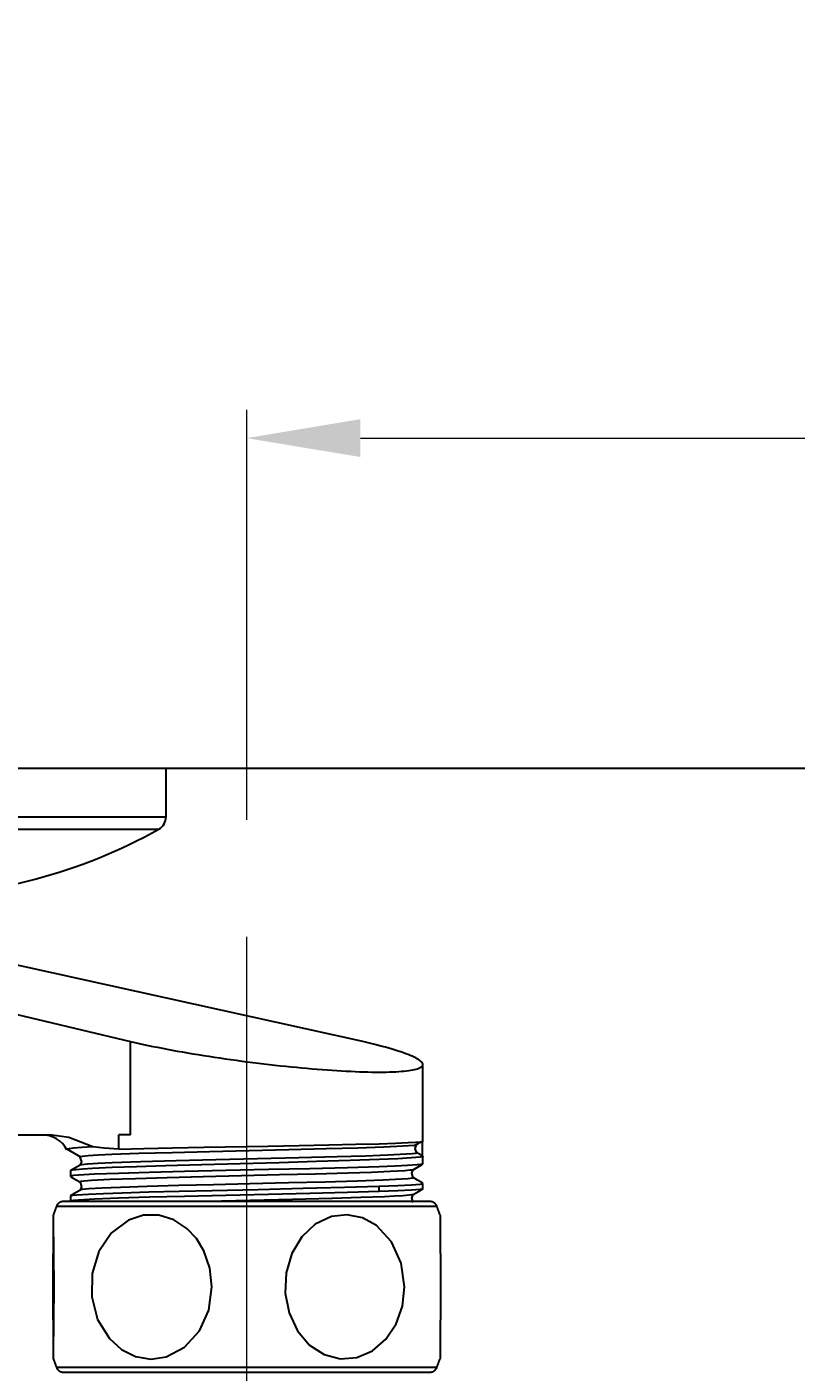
# Model space of a CAD drawing. Extents: x 5051 to 8526, y -300 to 2247.
# Drawn here: x 5888.6 to 5942.7, y 2012.5 to 2107.2 of the extents above; entities that cross this region are included whole.
import ezdxf

# ---------------------------------------------------------------- set-up
doc = ezdxf.new("R2010")
doc.units = 0
doc.header["$LTSCALE"] = 4
doc.header["$MEASUREMENT"] = 0
doc.header["$PDMODE"] = 3
doc.header["$PDSIZE"] = -10
doc.linetypes.add('CENTER2', pattern=[28.575, 19.05, -3.175, 3.175, -3.175])
doc.layers.get('0').update_dxf_attribs({"linetype": 'CONTINUOUS'})
doc.layers.get('DEFPOINTS').update_dxf_attribs({"linetype": 'CONTINUOUS'})
doc.layers.add('1', color=7, linetype='CONTINUOUS', true_color=0xffffff)
doc.layers.add('Cneter', color=1, linetype='CENTER2', lineweight=13)
doc.styles.add('Daelim Dimension', font='NanumGothic.ttf')
doc.dimstyles.new('DEFAULT', dxfattribs={"dimscale": 2, "dimtxt": 2, "dimasz": 2, "dimexe": 0, "dimexo": 2, "dimgap": 1, "dimtad": 1, "dimdec": 1, "dimzin": 9, "dimdsep": 46, "dimtxsty": 'Daelim Dimension', "dimcen": 0.5, "dimclrd": 252, "dimclre": 252, "dimclrt": 3, "dimadec": 1, "dimazin": 0, "dimtfac": 1, "dimtdec": 1, "dimtix": 1, "dimtmove": 0, "dimatfit": 3, "dimfxl": 1, "dimtolj": 1, "dimtzin": 1, "dimlwd": 9, "dimlwe": 9, "dimarcsym": 0})

# ---------------------------------------------------------------- blocks, each defined once
blk = doc.blocks.new('*D9')
at = {"color": 5, "lineweight": 9, "ltscale": 0.5, "transparency": 16777216}
for p, q in [((5904.045, 2051.371), (5904.045, 2080.238)), ((6054.044, 2047.146), (6054.044, 2080.238)), ((5912.045, 2078.238), (6046.044, 2078.238))]:
    blk.add_line(p, q, dxfattribs=at)
at = {"color": 5, "ltscale": 0.5, "transparency": 16777216}
for points in [[(5912.045, 2079.571), (5912.045, 2076.905), (5904.045, 2078.238)], [(6046.044, 2079.571), (6046.044, 2076.905), (6054.044, 2078.238)]]:
    blk.add_solid(points, dxfattribs=at)
at = {"layer": 'DEFPOINTS', "color": 0, "ltscale": 0.5, "transparency": 16777216}
for p in [(6054.044, 2078.238), (5904.045, 2047.371), (6054.044, 2043.146)]:
    blk.add_point(p, dxfattribs=at)
at = {"color": 7, "ltscale": 0.5, "transparency": 16777216, "insert": (5979.045, 2091.096), "char_height": 20, "attachment_point": 5, "style": 'Daelim Dimension'}
blk.add_mtext('\\A1;150', dxfattribs=at)
blk = doc.blocks.new('*D18')
at = {"color": 5, "lineweight": 9, "ltscale": 0.5, "transparency": 16777216}
for p, q in [((5868.371, 2084.861), (5868.371, 2129.673)), ((6085.256, 2084.861), (6085.256, 2129.673)), ((5876.371, 2127.673), (6077.256, 2127.673))]:
    blk.add_line(p, q, dxfattribs=at)
at = {"color": 5, "ltscale": 0.5, "transparency": 16777216}
for points in [[(5876.371, 2129.007), (5876.371, 2126.34), (5868.371, 2127.673)], [(6077.256, 2129.007), (6077.256, 2126.34), (6085.256, 2127.673)]]:
    blk.add_solid(points, dxfattribs=at)
at = {"layer": 'DEFPOINTS', "color": 0, "ltscale": 0.5, "transparency": 16777216}
for p in [(6085.256, 2127.673), (5868.371, 2080.861), (6085.256, 2080.861)]:
    blk.add_point(p, dxfattribs=at)
at = {"color": 7, "ltscale": 0.5, "transparency": 16777216, "insert": (5976.813, 2140.575), "char_height": 20, "attachment_point": 5, "style": 'Daelim Dimension'}
blk.add_mtext('\\A1;150~230', dxfattribs=at)

msp = doc.modelspace()

# ---------------------------------------------------------------- linework, layer by layer
at = {"ltscale": 0.5}
msp.add_line((5750.029, 2055.005), (7342.858, 2055.005), dxfattribs=at)
at = {"layer": '1', "color": 7, "linetype": 'Continuous'}
for p, q in [((5868.371, 2055.005), (5898.371, 2055.005)), ((5898.371, 2051.585), (5898.371, 2055.005)), ((5868.371, 2051.585), (5898.371, 2051.585)), ((5868.371, 2050.713), (5897.86, 2050.713)), ((5865.925, 2042.939), (5895.879, 2035.764)), ((5912.209, 2035.764), (5879.719, 2042.939)), ((5895.879, 2029.205), (5895.879, 2035.764)), ((5916.444, 2028.747), (5916.444, 2034.151)), ((5861.654, 2029.205), (5890.168, 2029.205)), ((5895.879, 2029.205), (5895.05, 2029.205)), ((5895.05, 2028.196), (5895.05, 2029.205)), ((5916.41, 2027.72), (5916.41, 2028.764)), ((5916.444, 2027.156), (5916.444, 2027.693)), ((5891.644, 2026.67), (5891.644, 2026.281)), ((5913.377, 2025.205), (5913.377, 2025.586)), ((5916.444, 2025.405), (5916.444, 2025.785)), ((5890.666, 2024.187), (5890.666, 2024.187)), ((5890.666, 2024.187), (5917.423, 2024.187)), ((5891.132, 2024.505), (5891.132, 2024.505)), ((5916.957, 2024.505), (5891.132, 2024.505)), ((5891.644, 2024.909), (5891.644, 2024.531)), ((5890.668, 2012.823), (5890.666, 2012.823)), ((5917.423, 2012.823), (5890.668, 2012.823)), ((5891.132, 2012.505), (5891.133, 2012.505)), ((5891.133, 2012.505), (5916.957, 2012.505))]:
    msp.add_line(p, q, dxfattribs=at)
for points in [[(5895.879, 2035.764, 0), (5896.176, 2035.697, 0), (5896.481, 2035.63, 0), (5896.794, 2035.563, 0), (5897.113, 2035.496, 0), (5897.44, 2035.429, 0), (5897.773, 2035.363, 0), (5898.112, 2035.297, 0), (5898.457, 2035.231, 0), (5898.807, 2035.166, 0), (5899.163, 2035.102, 0), (5899.523, 2035.038, 0), (5899.888, 2034.975, 0), (5900.257, 2034.913, 0), (5900.63, 2034.851, 0), (5901.006, 2034.791, 0), (5901.385, 2034.731, 0), (5901.767, 2034.673, 0), (5902.151, 2034.615, 0), (5902.537, 2034.559, 0), (5902.924, 2034.504, 0), (5903.312, 2034.45, 0), (5903.702, 2034.398, 0), (5904.091, 2034.346, 0), (5904.481, 2034.297, 0), (5904.87, 2034.248, 0), (5905.258, 2034.201, 0), (5905.645, 2034.156, 0), (5906.03, 2034.112, 0), (5906.414, 2034.07, 0), (5906.795, 2034.03, 0), (5907.173, 2033.991, 0), (5907.549, 2033.954, 0), (5907.921, 2033.919, 0), (5908.289, 2033.885, 0), (5908.653, 2033.854, 0), (5909.012, 2033.824, 0), (5909.366, 2033.796, 0), (5909.715, 2033.771, 0), (5910.059, 2033.747, 0), (5910.397, 2033.725, 0), (5910.728, 2033.705, 0), (5911.053, 2033.687, 0), (5911.371, 2033.672, 0), (5911.681, 2033.658, 0), (5911.984, 2033.646, 0), (5912.28, 2033.637, 0), (5912.567, 2033.63, 0), (5912.845, 2033.624, 0), (5913.115, 2033.621, 0), (5913.377, 2033.62, 0)], [(5913.377, 2033.62, 0), (5913.628, 2033.621, 0), (5913.871, 2033.624, 0), (5914.104, 2033.63, 0), (5914.326, 2033.637, 0), (5914.539, 2033.646, 0), (5914.741, 2033.658, 0), (5914.933, 2033.672, 0), (5915.114, 2033.687, 0), (5915.284, 2033.705, 0), (5915.443, 2033.725, 0), (5915.591, 2033.747, 0), (5915.727, 2033.771, 0), (5915.852, 2033.796, 0), (5915.965, 2033.824, 0), (5916.066, 2033.854, 0), (5916.156, 2033.885, 0), (5916.233, 2033.919, 0), (5916.299, 2033.954, 0), (5916.352, 2033.991, 0), (5916.394, 2034.03, 0), (5916.423, 2034.07, 0), (5916.439, 2034.112, 0), (5916.444, 2034.156, 0), (5916.437, 2034.201, 0), (5916.417, 2034.248, 0), (5916.385, 2034.297, 0), (5916.34, 2034.346, 0), (5916.284, 2034.398, 0), (5916.216, 2034.45, 0), (5916.135, 2034.504, 0), (5916.043, 2034.559, 0), (5915.939, 2034.615, 0), (5915.823, 2034.673, 0), (5915.695, 2034.731, 0), (5915.556, 2034.791, 0), (5915.406, 2034.851, 0), (5915.244, 2034.913, 0), (5915.071, 2034.975, 0), (5914.888, 2035.038, 0), (5914.693, 2035.102, 0), (5914.489, 2035.166, 0), (5914.274, 2035.231, 0), (5914.048, 2035.297, 0), (5913.813, 2035.363, 0), (5913.569, 2035.429, 0), (5913.315, 2035.496, 0), (5913.051, 2035.563, 0), (5912.779, 2035.63, 0), (5912.498, 2035.697, 0), (5912.209, 2035.764, 0)], [(5893.227, 2028.363, 0), (5891.538, 2029.006, 0), (5890.168, 2029.205, 0)], [(5891.346, 2028.232, 0), (5892.341, 2027.655, 0)], [(5893.226, 2028.363, 0), (5892.442, 2028.312, 0), (5891.869, 2028.262, 0), (5891.551, 2028.219, 0), (5891.424, 2028.187, 0)], [(5916.01, 2027.916, 0), (5915.891, 2027.89, 0), (5915.724, 2027.87, 0), (5915.27, 2027.833, 0), (5913.985, 2027.768, 0), (5912.38, 2027.709, 0), (5910.413, 2027.651, 0), (5907.725, 2027.581, 0), (5904.818, 2027.512, 0), (5901.874, 2027.442, 0), (5899.073, 2027.373, 0), (5896.591, 2027.303, 0), (5894.577, 2027.234, 0), (5893.567, 2027.188, 0), (5892.843, 2027.142, 0), (5892.456, 2027.102, 0), (5892.363, 2027.084, 0), (5892.324, 2027.07, 0)], [(5915.835, 2028.46, 0), (5915.049, 2028.397, 0), (5913.703, 2028.334, 0), (5911.868, 2028.271, 0), (5909.64, 2028.208, 0), (5907.009, 2028.142, 0), (5904.221, 2028.076, 0), (5901.432, 2028.01, 0), (5898.798, 2027.944, 0), (5896.467, 2027.878, 0), (5894.567, 2027.811, 0), (5893.603, 2027.768, 0), (5892.896, 2027.724, 0), (5892.499, 2027.686, 0), (5892.342, 2027.656, 0)], [(5895.05, 2028.196, 0), (5894.027, 2028.254, 0), (5893.227, 2028.363, 0)], [(5895.05, 2028.196, 0), (5896.816, 2028.24, 0), (5898.834, 2028.283, 0), (5901.032, 2028.327, 0), (5905.533, 2028.412, 0), (5907.741, 2028.454, 0), (5909.836, 2028.496, 0), (5911.727, 2028.539, 0), (5913.377, 2028.58, 0)], [(5913.377, 2028.58, 0), (5914.511, 2028.616, 0), (5915.402, 2028.652, 0), (5915.913, 2028.679, 0), (5916.257, 2028.707, 0)], [(5915.836, 2028.461, 0), (5916.242, 2028.698, 0)], [(5916.011, 2027.917, 0), (5915.904, 2028.24, 0), (5915.997, 2028.49, 0)], [(5916.006, 2027.952, 0), (5915.927, 2028.099, 0), (5915.905, 2028.229, 0)], [(5916.006, 2028.53, 0), (5916.233, 2028.661, 0), (5916.41, 2028.764, 0)], [(5916.006, 2028.53, 0), (5916.027, 2028.52, 0), (5916.032, 2028.515, 0), (5916.032, 2028.51, 0)], [(5916.413, 2027.719, 0), (5916.023, 2027.945, 0)], [(5916.3, 2028.712, 0), (5916.435, 2028.738, 0), (5916.442, 2028.743, 0), (5916.444, 2028.747, 0)], [(5892.324, 2027.07, 0), (5891.634, 2026.671, 0)], [(5913.377, 2026.955, 0), (5911.132, 2026.889, 0), (5908.491, 2026.82, 0), (5905.582, 2026.753, 0), (5902.583, 2026.686, 0), (5899.678, 2026.618, 0), (5897.178, 2026.556, 0), (5895.027, 2026.49, 0), (5893.344, 2026.429, 0), (5892.209, 2026.365, 0), (5891.866, 2026.332, 0), (5891.68, 2026.301, 0), (5891.653, 2026.291, 0), (5891.646, 2026.286, 0), (5891.644, 2026.281, 0)], [(5913.377, 2027.46, 0), (5911.338, 2027.386, 0), (5908.961, 2027.315, 0), (5906.333, 2027.242, 0), (5903.594, 2027.17, 0), (5900.887, 2027.097, 0), (5898.323, 2027.026, 0), (5896.299, 2026.962, 0), (5894.571, 2026.898, 0), (5893.196, 2026.834, 0), (5892.517, 2026.792, 0), (5892.026, 2026.751, 0), (5891.757, 2026.714, 0), (5891.657, 2026.685, 0)], [(5892.314, 2027.634, 0), (5892.414, 2027.311, 0), (5892.315, 2027.063, 0)], [(5916.444, 2027.693, 0), (5916.441, 2027.686, 0), (5916.432, 2027.679, 0), (5916.394, 2027.664, 0), (5916.243, 2027.635, 0), (5915.654, 2027.577, 0), (5914.686, 2027.517, 0), (5913.377, 2027.46, 0)], [(5916.434, 2027.144, 0), (5916.373, 2027.125, 0), (5916.287, 2027.11, 0), (5916.05, 2027.085, 0), (5915.367, 2027.04, 0), (5914.493, 2026.997, 0), (5913.377, 2026.955, 0)], [(5915.748, 2026.747, 0), (5916.115, 2026.959, 0), (5916.403, 2027.126, 0)], [(5891.683, 2026.254, 0), (5892.052, 2026.04, 0), (5892.342, 2025.873, 0)], [(5915.747, 2026.747, 0), (5915.662, 2026.723, 0), (5915.534, 2026.705, 0), (5915.174, 2026.671, 0), (5914.14, 2026.611, 0), (5912.824, 2026.558, 0), (5911.182, 2026.504, 0), (5908.893, 2026.441, 0), (5906.353, 2026.377, 0), (5903.691, 2026.313, 0), (5900.989, 2026.248, 0), (5898.455, 2026.183, 0), (5896.222, 2026.118, 0), (5894.417, 2026.053, 0), (5893.134, 2025.988, 0), (5892.584, 2025.942, 0), (5892.368, 2025.907, 0), (5892.342, 2025.896, 0), (5892.332, 2025.886, 0), (5892.334, 2025.879, 0)], [(5915.755, 2026.186, 0), (5915.757, 2026.179, 0), (5915.754, 2026.174, 0), (5915.747, 2026.169, 0), (5915.721, 2026.159, 0), (5915.407, 2026.113, 0), (5914.942, 2026.077, 0), (5913.643, 2026.011, 0), (5911.812, 2025.946, 0), (5909.551, 2025.88, 0), (5906.989, 2025.815, 0), (5904.262, 2025.749, 0), (5901.704, 2025.688, 0), (5899.26, 2025.627, 0), (5897.044, 2025.565, 0), (5895.164, 2025.504, 0), (5893.864, 2025.45, 0), (5892.94, 2025.396, 0), (5892.467, 2025.349, 0), (5892.366, 2025.328, 0), (5892.343, 2025.319, 0), (5892.334, 2025.312, 0)], [(5915.755, 2026.186, 0), (5915.658, 2026.507, 0), (5915.756, 2026.754, 0)], [(5916.442, 2025.791, 0), (5916.053, 2026.016, 0), (5915.748, 2026.192, 0)], [(5913.377, 2025.205, 0), (5911.132, 2025.139, 0), (5908.491, 2025.07, 0), (5905.582, 2025.004, 0), (5902.583, 2024.935, 0), (5899.678, 2024.868, 0), (5897.178, 2024.806, 0), (5895.027, 2024.74, 0), (5893.344, 2024.679, 0), (5892.209, 2024.615, 0), (5891.866, 2024.582, 0), (5891.68, 2024.551, 0), (5891.653, 2024.541, 0), (5891.646, 2024.536, 0), (5891.644, 2024.531, 0)], [(5892.341, 2025.318, 0), (5891.952, 2025.093, 0), (5891.646, 2024.916, 0)], [(5891.653, 2024.92, 0), (5891.722, 2024.942, 0), (5891.824, 2024.958, 0), (5892.104, 2024.986, 0), (5892.918, 2025.036, 0), (5893.965, 2025.083, 0), (5895.281, 2025.129, 0), (5897.156, 2025.182, 0), (5899.296, 2025.238, 0), (5901.608, 2025.293, 0), (5904.846, 2025.364, 0), (5908.028, 2025.439, 0), (5910.933, 2025.51, 0), (5913.377, 2025.586, 0)], [(5892.334, 2025.879, 0), (5892.432, 2025.558, 0), (5892.334, 2025.312, 0)], [(5913.377, 2025.586, 0), (5914.692, 2025.635, 0), (5915.654, 2025.684, 0), (5916.246, 2025.736, 0), (5916.395, 2025.761, 0), (5916.432, 2025.773, 0), (5916.441, 2025.779, 0), (5916.444, 2025.785, 0)], [(5916.444, 2025.406, 0), (5916.441, 2025.399, 0), (5916.431, 2025.392, 0), (5916.394, 2025.38, 0), (5916.244, 2025.355, 0), (5915.651, 2025.307, 0), (5914.685, 2025.256, 0), (5913.377, 2025.205, 0)], [(5915.748, 2024.997, 0), (5916.13, 2025.218, 0), (5916.431, 2025.392, 0)], [(5890.666, 2024.187, 0), (5890.662, 2024.175, 0), (5890.657, 2024.163, 0), (5890.652, 2024.151, 0), (5890.648, 2024.139, 0), (5890.643, 2024.127, 0), (5890.638, 2024.115, 0), (5890.634, 2024.103, 0), (5890.629, 2024.091, 0), (5890.625, 2024.079, 0), (5890.62, 2024.067, 0), (5890.616, 2024.055, 0), (5890.611, 2024.043, 0), (5890.606, 2024.031, 0), (5890.602, 2024.019, 0), (5890.597, 2024.007, 0), (5890.593, 2023.995, 0), (5890.588, 2023.983, 0), (5890.584, 2023.971, 0), (5890.579, 2023.959, 0), (5890.575, 2023.947, 0), (5890.57, 2023.935, 0), (5890.566, 2023.923, 0), (5890.561, 2023.911, 0), (5890.557, 2023.899, 0), (5890.552, 2023.887, 0), (5890.548, 2023.875, 0), (5890.544, 2023.863, 0), (5890.539, 2023.851, 0), (5890.535, 2023.839, 0), (5890.53, 2023.826, 0), (5890.526, 2023.814, 0), (5890.522, 2023.802, 0), (5890.517, 2023.79, 0), (5890.513, 2023.778, 0), (5890.509, 2023.766, 0), (5890.504, 2023.754, 0), (5890.5, 2023.742, 0), (5890.496, 2023.73, 0), (5890.491, 2023.718, 0), (5890.487, 2023.705, 0), (5890.483, 2023.693, 0), (5890.479, 2023.681, 0), (5890.474, 2023.669, 0), (5890.47, 2023.657, 0), (5890.466, 2023.645, 0), (5890.462, 2023.633, 0), (5890.457, 2023.621, 0), (5890.453, 2023.608, 0), (5890.449, 2023.596, 0), (5890.445, 2023.584, 0)], [(5891.132, 2024.505, 0), (5891.12, 2024.505, 0), (5891.108, 2024.504, 0), (5891.096, 2024.504, 0), (5891.084, 2024.503, 0), (5891.072, 2024.501, 0), (5891.06, 2024.5, 0), (5891.049, 2024.498, 0), (5891.037, 2024.496, 0), (5891.025, 2024.493, 0), (5891.013, 2024.491, 0), (5891.002, 2024.488, 0), (5890.99, 2024.485, 0), (5890.979, 2024.481, 0), (5890.967, 2024.477, 0), (5890.956, 2024.473, 0), (5890.945, 2024.469, 0), (5890.934, 2024.464, 0), (5890.923, 2024.459, 0), (5890.912, 2024.454, 0), (5890.902, 2024.449, 0), (5890.891, 2024.443, 0), (5890.881, 2024.437, 0), (5890.87, 2024.431, 0), (5890.86, 2024.425, 0), (5890.85, 2024.418, 0), (5890.84, 2024.411, 0), (5890.831, 2024.404, 0), (5890.821, 2024.397, 0), (5890.812, 2024.389, 0), (5890.803, 2024.381, 0), (5890.794, 2024.373, 0), (5890.785, 2024.365, 0), (5890.777, 2024.357, 0), (5890.768, 2024.348, 0), (5890.76, 2024.339, 0), (5890.752, 2024.33, 0), (5890.745, 2024.321, 0), (5890.737, 2024.312, 0), (5890.73, 2024.302, 0), (5890.723, 2024.292, 0), (5890.716, 2024.283, 0), (5890.71, 2024.273, 0), (5890.703, 2024.262, 0), (5890.697, 2024.252, 0), (5890.692, 2024.242, 0), (5890.686, 2024.231, 0), (5890.681, 2024.22, 0), (5890.676, 2024.209, 0), (5890.671, 2024.198, 0), (5890.666, 2024.187, 0)], [(5915.748, 2024.998, 0), (5915.705, 2024.982, 0), (5915.646, 2024.97, 0), (5915.487, 2024.949, 0), (5915.037, 2024.911, 0), (5914.464, 2024.877, 0), (5913.737, 2024.843, 0), (5912.087, 2024.782, 0), (5910.054, 2024.722, 0), (5907.277, 2024.65, 0), (5904.281, 2024.577, 0), (5901.27, 2024.505, 0)], [(5915.755, 2024.437, 0), (5915.658, 2024.757, 0), (5915.756, 2025.004, 0)], [(5917.422, 2024.187, 0), (5917.418, 2024.198, 0), (5917.413, 2024.209, 0), (5917.408, 2024.22, 0), (5917.402, 2024.231, 0), (5917.397, 2024.242, 0), (5917.391, 2024.252, 0), (5917.385, 2024.262, 0), (5917.379, 2024.273, 0), (5917.372, 2024.283, 0), (5917.366, 2024.292, 0), (5917.359, 2024.302, 0), (5917.351, 2024.312, 0), (5917.344, 2024.321, 0), (5917.336, 2024.33, 0), (5917.328, 2024.339, 0), (5917.32, 2024.348, 0), (5917.312, 2024.357, 0), (5917.303, 2024.365, 0), (5917.295, 2024.373, 0), (5917.286, 2024.381, 0), (5917.277, 2024.389, 0), (5917.267, 2024.397, 0), (5917.258, 2024.404, 0), (5917.248, 2024.411, 0), (5917.238, 2024.418, 0), (5917.228, 2024.425, 0), (5917.218, 2024.431, 0), (5917.208, 2024.437, 0), (5917.197, 2024.443, 0), (5917.187, 2024.449, 0), (5917.176, 2024.454, 0), (5917.165, 2024.459, 0), (5917.154, 2024.464, 0), (5917.143, 2024.469, 0), (5917.132, 2024.473, 0), (5917.121, 2024.477, 0), (5917.11, 2024.481, 0), (5917.098, 2024.485, 0), (5917.087, 2024.488, 0), (5917.075, 2024.491, 0), (5917.063, 2024.493, 0), (5917.052, 2024.496, 0), (5917.04, 2024.498, 0), (5917.028, 2024.5, 0), (5917.016, 2024.501, 0), (5917.004, 2024.503, 0), (5916.992, 2024.504, 0), (5916.98, 2024.504, 0), (5916.968, 2024.505, 0), (5916.956, 2024.505, 0)], [(5917.644, 2023.584, 0), (5917.639, 2023.596, 0), (5917.635, 2023.608, 0), (5917.631, 2023.621, 0), (5917.627, 2023.633, 0), (5917.623, 2023.645, 0), (5917.618, 2023.657, 0), (5917.614, 2023.669, 0), (5917.61, 2023.681, 0), (5917.606, 2023.693, 0), (5917.601, 2023.705, 0), (5917.597, 2023.718, 0), (5917.593, 2023.73, 0), (5917.588, 2023.742, 0), (5917.584, 2023.754, 0), (5917.58, 2023.766, 0), (5917.575, 2023.778, 0), (5917.571, 2023.79, 0), (5917.567, 2023.802, 0), (5917.562, 2023.814, 0), (5917.558, 2023.826, 0), (5917.554, 2023.839, 0), (5917.549, 2023.851, 0), (5917.545, 2023.863, 0), (5917.54, 2023.875, 0), (5917.536, 2023.887, 0), (5917.532, 2023.899, 0), (5917.527, 2023.911, 0), (5917.523, 2023.923, 0), (5917.518, 2023.935, 0), (5917.514, 2023.947, 0), (5917.509, 2023.959, 0), (5917.505, 2023.971, 0), (5917.5, 2023.983, 0), (5917.496, 2023.995, 0), (5917.491, 2024.007, 0), (5917.487, 2024.019, 0), (5917.482, 2024.031, 0), (5917.477, 2024.043, 0), (5917.473, 2024.055, 0), (5917.468, 2024.067, 0), (5917.464, 2024.079, 0), (5917.459, 2024.091, 0), (5917.455, 2024.103, 0), (5917.45, 2024.115, 0), (5917.445, 2024.127, 0), (5917.441, 2024.139, 0), (5917.436, 2024.151, 0), (5917.431, 2024.163, 0), (5917.427, 2024.175, 0), (5917.422, 2024.187, 0)], [(5890.445, 2023.584, 0), (5890.444, 2023.584, 0), (5890.444, 2023.583, 0), (5890.44, 2023.559, 0), (5890.428, 2023.182, 0), (5890.401, 2018.506, 0), (5890.428, 2013.828, 0), (5890.44, 2013.452, 0), (5890.444, 2013.428, 0), (5890.444, 2013.426, 0), (5890.445, 2013.426, 0)], [(5890.445, 2013.426, 0), (5890.445, 2013.426, 0), (5890.446, 2013.428, 0), (5890.449, 2013.452, 0), (5890.462, 2013.828, 0), (5890.488, 2018.505, 0), (5890.462, 2023.182, 0), (5890.449, 2023.558, 0), (5890.446, 2023.583, 0), (5890.445, 2023.584, 0), (5890.445, 2023.584, 0)], [(5899.845, 2022.614, 0), (5898.908, 2023.229, 0), (5897.863, 2023.547, 0), (5896.781, 2023.538, 0), (5895.74, 2023.205, 0), (5894.532, 2022.307, 0), (5893.649, 2021.002, 0), (5893.172, 2019.443, 0), (5893.141, 2017.792, 0), (5893.558, 2016.212, 0), (5894.387, 2014.865, 0), (5895.235, 2014.1, 0), (5896.228, 2013.606, 0), (5897.298, 2013.426, 0), (5898.369, 2013.575, 0), (5899.679, 2014.258, 0), (5900.715, 2015.406, 0), (5901.374, 2016.875, 0), (5901.599, 2018.507, 0)], [(5915.155, 2018.507, 0), (5914.921, 2020.175, 0), (5914.239, 2021.668, 0), (5913.172, 2022.815, 0), (5912.184, 2023.36, 0), (5911.105, 2023.581, 0), (5910.015, 2023.457, 0), (5908.874, 2022.922, 0), (5907.917, 2022.024, 0), (5907.218, 2020.849, 0), (5906.823, 2019.497, 0), (5906.757, 2018.07, 0), (5907.025, 2016.674, 0), (5907.61, 2015.417, 0), (5908.471, 2014.402, 0)], [(5917.644, 2023.584, 0), (5917.644, 2023.584, 0), (5917.645, 2023.583, 0), (5917.648, 2023.559, 0), (5917.661, 2023.182, 0), (5917.687, 2018.506, 0), (5917.661, 2013.828, 0), (5917.648, 2013.452, 0), (5917.645, 2013.428, 0), (5917.644, 2013.426, 0), (5917.644, 2013.426, 0)], [(5901.599, 2018.507, 0), (5901.455, 2019.817, 0), (5901.028, 2021.047, 0), (5900.508, 2021.901, 0), (5899.845, 2022.614, 0)], [(5908.471, 2014.402, 0), (5909.493, 2013.74, 0), (5910.635, 2013.44, 0), (5911.804, 2013.532, 0), (5912.902, 2014.008, 0), (5913.842, 2014.82, 0), (5914.557, 2015.897, 0), (5915.003, 2017.152, 0), (5915.155, 2018.507, 0)], [(5890.445, 2013.426, 0), (5890.449, 2013.414, 0), (5890.453, 2013.402, 0), (5890.457, 2013.389, 0), (5890.462, 2013.377, 0), (5890.466, 2013.365, 0), (5890.47, 2013.353, 0), (5890.474, 2013.341, 0), (5890.479, 2013.329, 0), (5890.483, 2013.317, 0), (5890.487, 2013.305, 0), (5890.491, 2013.292, 0), (5890.496, 2013.28, 0), (5890.5, 2013.268, 0), (5890.504, 2013.256, 0), (5890.509, 2013.244, 0), (5890.513, 2013.232, 0), (5890.517, 2013.22, 0), (5890.522, 2013.208, 0), (5890.526, 2013.196, 0), (5890.53, 2013.184, 0), (5890.535, 2013.172, 0), (5890.539, 2013.159, 0), (5890.544, 2013.147, 0), (5890.548, 2013.135, 0), (5890.552, 2013.123, 0), (5890.557, 2013.111, 0), (5890.561, 2013.099, 0), (5890.566, 2013.087, 0), (5890.57, 2013.075, 0), (5890.575, 2013.063, 0), (5890.579, 2013.051, 0), (5890.584, 2013.039, 0), (5890.588, 2013.027, 0), (5890.593, 2013.015, 0), (5890.597, 2013.003, 0), (5890.602, 2012.991, 0), (5890.606, 2012.979, 0), (5890.611, 2012.967, 0), (5890.615, 2012.955, 0), (5890.62, 2012.943, 0), (5890.625, 2012.931, 0), (5890.629, 2012.919, 0), (5890.634, 2012.907, 0), (5890.638, 2012.895, 0), (5890.643, 2012.883, 0), (5890.648, 2012.871, 0), (5890.652, 2012.859, 0), (5890.657, 2012.847, 0), (5890.662, 2012.835, 0), (5890.666, 2012.823, 0)], [(5890.666, 2012.823, 0), (5890.671, 2012.812, 0), (5890.676, 2012.801, 0), (5890.681, 2012.79, 0), (5890.686, 2012.779, 0), (5890.691, 2012.769, 0), (5890.697, 2012.758, 0), (5890.703, 2012.748, 0), (5890.71, 2012.738, 0), (5890.716, 2012.727, 0), (5890.723, 2012.718, 0), (5890.73, 2012.708, 0), (5890.737, 2012.698, 0), (5890.745, 2012.689, 0), (5890.752, 2012.68, 0), (5890.76, 2012.671, 0), (5890.768, 2012.662, 0), (5890.777, 2012.653, 0), (5890.785, 2012.645, 0), (5890.794, 2012.637, 0), (5890.803, 2012.629, 0), (5890.812, 2012.621, 0), (5890.821, 2012.613, 0), (5890.831, 2012.606, 0), (5890.84, 2012.599, 0), (5890.85, 2012.592, 0), (5890.86, 2012.585, 0), (5890.87, 2012.579, 0), (5890.881, 2012.573, 0), (5890.891, 2012.567, 0), (5890.901, 2012.561, 0), (5890.912, 2012.556, 0), (5890.923, 2012.551, 0), (5890.934, 2012.546, 0), (5890.945, 2012.541, 0), (5890.956, 2012.537, 0), (5890.967, 2012.533, 0), (5890.979, 2012.529, 0), (5890.99, 2012.526, 0), (5891.002, 2012.522, 0), (5891.013, 2012.519, 0), (5891.025, 2012.517, 0), (5891.037, 2012.514, 0), (5891.049, 2012.512, 0), (5891.06, 2012.51, 0), (5891.072, 2012.509, 0), (5891.084, 2012.507, 0), (5891.096, 2012.506, 0), (5891.108, 2012.506, 0), (5891.12, 2012.505, 0), (5891.132, 2012.505, 0)], [(5916.956, 2012.505, 0), (5916.968, 2012.505, 0), (5916.98, 2012.506, 0), (5916.992, 2012.506, 0), (5917.004, 2012.507, 0), (5917.016, 2012.509, 0), (5917.028, 2012.51, 0), (5917.04, 2012.512, 0), (5917.052, 2012.514, 0), (5917.063, 2012.517, 0), (5917.075, 2012.519, 0), (5917.087, 2012.522, 0), (5917.098, 2012.526, 0), (5917.11, 2012.529, 0), (5917.121, 2012.533, 0), (5917.132, 2012.537, 0), (5917.143, 2012.541, 0), (5917.154, 2012.546, 0), (5917.165, 2012.551, 0), (5917.176, 2012.556, 0), (5917.187, 2012.561, 0), (5917.198, 2012.567, 0), (5917.208, 2012.573, 0), (5917.218, 2012.579, 0), (5917.228, 2012.585, 0), (5917.238, 2012.592, 0), (5917.248, 2012.599, 0), (5917.258, 2012.606, 0), (5917.267, 2012.613, 0), (5917.277, 2012.621, 0), (5917.286, 2012.629, 0), (5917.295, 2012.637, 0), (5917.303, 2012.645, 0), (5917.312, 2012.653, 0), (5917.32, 2012.662, 0), (5917.328, 2012.671, 0), (5917.336, 2012.68, 0), (5917.344, 2012.689, 0), (5917.351, 2012.698, 0), (5917.359, 2012.708, 0), (5917.366, 2012.718, 0), (5917.372, 2012.727, 0), (5917.379, 2012.738, 0), (5917.385, 2012.748, 0), (5917.391, 2012.758, 0), (5917.397, 2012.769, 0), (5917.403, 2012.779, 0), (5917.408, 2012.79, 0), (5917.413, 2012.801, 0), (5917.418, 2012.812, 0), (5917.422, 2012.823, 0)], [(5917.422, 2012.823, 0), (5917.427, 2012.835, 0), (5917.431, 2012.847, 0), (5917.436, 2012.859, 0), (5917.441, 2012.871, 0), (5917.445, 2012.883, 0), (5917.45, 2012.895, 0), (5917.455, 2012.907, 0), (5917.459, 2012.919, 0), (5917.464, 2012.931, 0), (5917.468, 2012.943, 0), (5917.473, 2012.955, 0), (5917.478, 2012.967, 0), (5917.482, 2012.979, 0), (5917.487, 2012.991, 0), (5917.491, 2013.003, 0), (5917.496, 2013.015, 0), (5917.5, 2013.027, 0), (5917.505, 2013.039, 0), (5917.509, 2013.051, 0), (5917.514, 2013.063, 0), (5917.518, 2013.075, 0), (5917.523, 2013.087, 0), (5917.527, 2013.099, 0), (5917.532, 2013.111, 0), (5917.536, 2013.123, 0), (5917.54, 2013.135, 0), (5917.545, 2013.147, 0), (5917.549, 2013.159, 0), (5917.554, 2013.172, 0), (5917.558, 2013.184, 0), (5917.562, 2013.196, 0), (5917.567, 2013.208, 0), (5917.571, 2013.22, 0), (5917.575, 2013.232, 0), (5917.58, 2013.244, 0), (5917.584, 2013.256, 0), (5917.588, 2013.268, 0), (5917.593, 2013.28, 0), (5917.597, 2013.292, 0), (5917.601, 2013.305, 0), (5917.606, 2013.317, 0), (5917.61, 2013.329, 0), (5917.614, 2013.341, 0), (5917.618, 2013.353, 0), (5917.623, 2013.365, 0), (5917.627, 2013.377, 0), (5917.631, 2013.389, 0), (5917.635, 2013.402, 0), (5917.639, 2013.414, 0), (5917.644, 2013.426, 0)]]:
    msp.add_polyline3d(points, dxfattribs=at)
for centre, radius, start, end in [((5897.371, 2051.585), 1, 299.33092, 0), ((5879.871, 2082.73), 36.725, 270, 299.33092), ((5889.644, 2027.205), 2, 28.47076, 90)]:
    msp.add_arc(centre, radius, start, end, dxfattribs=at)
at = {"layer": 'Cneter', "lineweight": 5, "ltscale": 0.5}
msp.add_line((5904.044, 2043.146), (5904.044, 1999.527), dxfattribs=at)

# ---------------------------------------------------------------- dimensions: what is measured, and where the dimension line sits
at = {"color": 5, "ltscale": 0.5}
dim = msp.add_linear_dim(base=(6085.256, 2127.673), p1=(5868.371, 2080.861), p2=(6085.256, 2080.861), text='150~230', dimstyle='DEFAULT', override={"dimtxt": 10, "dimasz": 4, "dimexe": 1, "dimdec": 0, "dimclrd": 5, "dimclre": 5, "dimclrt": 7}, dxfattribs=at)
dim.commit()
dim.dimension.update_dxf_attribs({"geometry": '*D18', "text_midpoint": (5976.813, 2140.575)})
dim = msp.add_linear_dim(base=(6054.044, 2078.238), p1=(5904.045, 2047.371), p2=(6054.044, 2043.146), dimstyle='DEFAULT', override={"dimtxt": 10, "dimasz": 4, "dimexe": 1, "dimdec": 0, "dimclrd": 5, "dimclre": 5, "dimclrt": 7}, dxfattribs=at)
dim.commit()
dim.dimension.update_dxf_attribs({"geometry": '*D9', "text_midpoint": (5979.045, 2091.096)})

doc.saveas('drawing.dxf')
